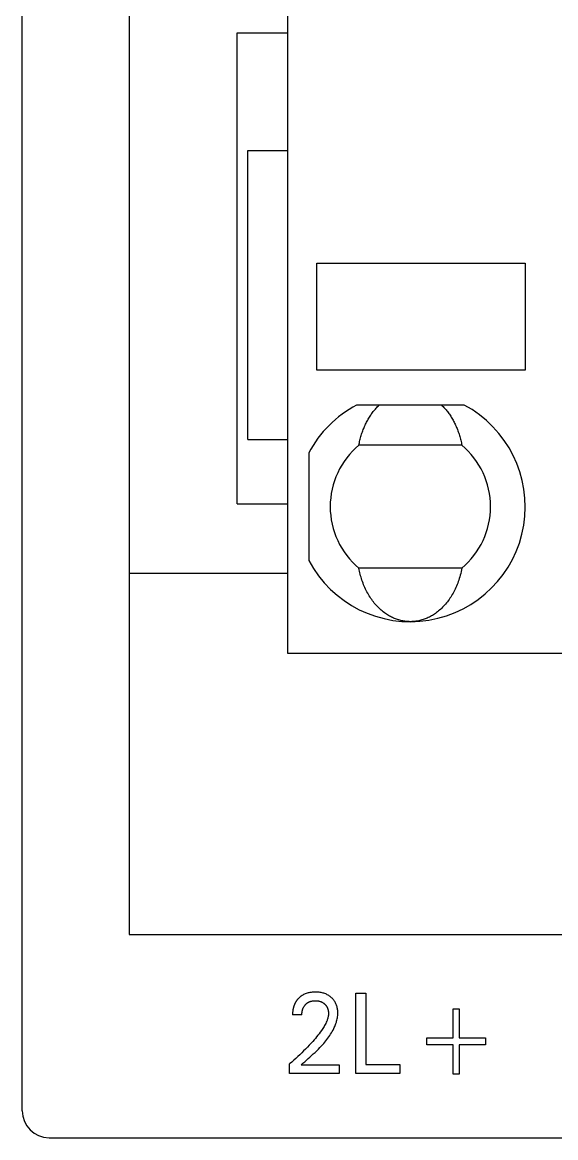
# Model space of a CAD drawing. Extents: x 10 to 622, y -523 to 292.
# Drawn here: x 254.982 to 257.002, y 94.014 to 98.235 of the extents above; entities that cross this region are included whole.
import ezdxf

# ---------------------------------------------------------------- set-up
doc = ezdxf.new("R2010")
doc.units = 0
doc.header["$LTSCALE"] = 5
doc.header["$MEASUREMENT"] = 0
doc.layers.get('0').update_dxf_attribs({"linetype": 'CONTINUOUS'})

msp = doc.modelspace()

# ---------------------------------------------------------------- linework, layer by layer
at = {"color": 7, "linetype": 'Continuous'}
for p, q in [((254.9819, 94.1153), (254.9819, 118.1094)), ((255.9882, 95.8465), (255.9882, 100.3214)), ((255.3868, 100.2505), (255.3868, 94.7835)), ((255.7959, 96.4135), (255.7959, 98.1953)), ((255.7959, 98.1953), (255.9882, 98.1953)), ((255.8364, 96.6564), (255.8364, 97.7498)), ((255.8364, 97.7498), (255.9882, 97.7498)), ((256.0976, 96.9187), (256.0976, 97.3236)), ((256.0976, 97.3236), (256.8872, 97.3236)), ((256.8872, 97.3236), (256.8872, 96.9187)), ((256.8872, 96.9187), (256.0976, 96.9187)), ((256.6556, 96.787), (256.2482, 96.787)), ((256.3039, 96.7519), (256.3064, 96.7554)), ((256.3064, 96.7554), (256.3088, 96.7588)), ((256.3088, 96.7588), (256.3114, 96.7621)), ((256.3114, 96.7621), (256.314, 96.7654)), ((256.314, 96.7654), (256.3167, 96.7686)), ((256.3167, 96.7686), (256.3194, 96.7718)), ((256.3194, 96.7718), (256.3222, 96.775)), ((256.3222, 96.775), (256.325, 96.7781)), ((256.325, 96.7781), (256.3279, 96.7811)), ((256.3279, 96.7811), (256.3308, 96.7841)), ((256.3308, 96.7841), (256.3338, 96.787)), ((256.57, 96.787), (256.573, 96.7841)), ((256.573, 96.7841), (256.5759, 96.7811)), ((256.5759, 96.7811), (256.5788, 96.7781)), ((256.5788, 96.7781), (256.5817, 96.775)), ((256.5817, 96.775), (256.5844, 96.7718)), ((256.5844, 96.7718), (256.5871, 96.7686)), ((256.5871, 96.7686), (256.5898, 96.7654)), ((256.5898, 96.7654), (256.5924, 96.7621)), ((256.5924, 96.7621), (256.595, 96.7588)), ((256.595, 96.7588), (256.5974, 96.7554)), ((256.5974, 96.7554), (256.5999, 96.7519)), ((256.2803, 96.7103), (256.2822, 96.7143)), ((256.2822, 96.7143), (256.2841, 96.7183)), ((256.2841, 96.7183), (256.2861, 96.7222)), ((256.2861, 96.7222), (256.2881, 96.7261)), ((256.2881, 96.7261), (256.2902, 96.7299)), ((256.2902, 96.7299), (256.2924, 96.7337)), ((256.2924, 96.7337), (256.2946, 96.7375)), ((256.2946, 96.7375), (256.2969, 96.7413)), ((256.2969, 96.7413), (256.2992, 96.745)), ((256.2992, 96.745), (256.3016, 96.7485)), ((256.3016, 96.7485), (256.3039, 96.7519)), ((256.5999, 96.7519), (256.6023, 96.7485)), ((256.6023, 96.7485), (256.6046, 96.745)), ((256.6046, 96.745), (256.6069, 96.7413)), ((256.6069, 96.7413), (256.6092, 96.7375)), ((256.6092, 96.7375), (256.6114, 96.7337)), ((256.6114, 96.7337), (256.6136, 96.7299)), ((256.6136, 96.7299), (256.6157, 96.7261)), ((256.6157, 96.7261), (256.6177, 96.7222)), ((256.6177, 96.7222), (256.6197, 96.7183)), ((256.6197, 96.7183), (256.6216, 96.7143)), ((256.6216, 96.7143), (256.6235, 96.7104)), ((256.2644, 96.6673), (256.2658, 96.6719)), ((256.2658, 96.6719), (256.2672, 96.6764)), ((256.2672, 96.6764), (256.2687, 96.6809)), ((256.2687, 96.6809), (256.2702, 96.6853)), ((256.2702, 96.6853), (256.2718, 96.6898)), ((256.2718, 96.6898), (256.2735, 96.6942)), ((256.2735, 96.6942), (256.2751, 96.6983)), ((256.2751, 96.6983), (256.2768, 96.7023)), ((256.2768, 96.7023), (256.2785, 96.7063)), ((256.2785, 96.7063), (256.2803, 96.7103)), ((256.6235, 96.7104), (256.6253, 96.7063)), ((256.6253, 96.7063), (256.627, 96.7023)), ((256.627, 96.7023), (256.6287, 96.6983)), ((256.6287, 96.6983), (256.6303, 96.6942)), ((256.6303, 96.6942), (256.632, 96.6898)), ((256.632, 96.6898), (256.6336, 96.6853)), ((256.6336, 96.6853), (256.6351, 96.6809)), ((256.6351, 96.6809), (256.6366, 96.6764)), ((256.6366, 96.6764), (256.638, 96.6719)), ((256.638, 96.6719), (256.6394, 96.6673)), ((255.8364, 96.6564), (255.9882, 96.6564)), ((256.2569, 96.6352), (256.2578, 96.6398)), ((256.6469, 96.6352), (256.2569, 96.6352)), ((256.2578, 96.6398), (256.2587, 96.6444)), ((256.2587, 96.6444), (256.2597, 96.649)), ((256.2597, 96.649), (256.2608, 96.6536)), ((256.2608, 96.6536), (256.2619, 96.6582)), ((256.2619, 96.6582), (256.2632, 96.6628)), ((256.2632, 96.6628), (256.2644, 96.6673)), ((256.6394, 96.6673), (256.6407, 96.6628)), ((256.6407, 96.6628), (256.6419, 96.6582)), ((256.6419, 96.6582), (256.643, 96.6536)), ((256.643, 96.6536), (256.6441, 96.649)), ((256.6441, 96.649), (256.6451, 96.6444)), ((256.6451, 96.6444), (256.646, 96.6398)), ((256.646, 96.6398), (256.6469, 96.6352)), ((256.0672, 96.6061), (256.0672, 96.1986)), ((255.7959, 96.4135), (255.9882, 96.4135)), ((256.258, 96.1638), (256.2569, 96.1695)), ((256.6469, 96.1695), (256.2569, 96.1695)), ((256.6469, 96.1695), (256.6457, 96.163)), ((255.3868, 96.1502), (255.9882, 96.1502)), ((256.2592, 96.1581), (256.258, 96.1638)), ((256.2605, 96.1524), (256.2592, 96.1581)), ((256.2619, 96.1467), (256.2605, 96.1524)), ((256.2634, 96.1411), (256.2619, 96.1467)), ((256.265, 96.1355), (256.2634, 96.1411)), ((256.2666, 96.1299), (256.265, 96.1355)), ((256.2684, 96.1244), (256.2666, 96.1299)), ((256.2704, 96.1186), (256.2684, 96.1244)), ((256.6354, 96.1245), (256.6334, 96.1187)), ((256.6374, 96.1308), (256.6354, 96.1245)), ((256.6393, 96.1372), (256.6374, 96.1308)), ((256.6411, 96.1436), (256.6393, 96.1372)), ((256.6428, 96.15), (256.6411, 96.1436)), ((256.6443, 96.1565), (256.6428, 96.15)), ((256.6457, 96.163), (256.6443, 96.1565)), ((256.2726, 96.1128), (256.2704, 96.1186)), ((256.2748, 96.1071), (256.2726, 96.1128)), ((256.2771, 96.1015), (256.2748, 96.1071)), ((256.2796, 96.0959), (256.2771, 96.1015)), ((256.2822, 96.0903), (256.2796, 96.0959)), ((256.2849, 96.0848), (256.2822, 96.0903)), ((256.2875, 96.0797), (256.2849, 96.0848)), ((256.2903, 96.0747), (256.2875, 96.0797)), ((256.6164, 96.08), (256.6137, 96.0749)), ((256.619, 96.085), (256.6164, 96.08)), ((256.6217, 96.0905), (256.619, 96.085)), ((256.6243, 96.0961), (256.6217, 96.0905)), ((256.6267, 96.1017), (256.6243, 96.0961)), ((256.6291, 96.1073), (256.6267, 96.1017)), ((256.6313, 96.113), (256.6291, 96.1073)), ((256.6334, 96.1187), (256.6313, 96.113)), ((256.2931, 96.0697), (256.2903, 96.0747)), ((256.2961, 96.0648), (256.2931, 96.0697)), ((256.2991, 96.06), (256.2961, 96.0648)), ((256.3023, 96.0552), (256.2991, 96.06)), ((256.3055, 96.0505), (256.3023, 96.0552)), ((256.3087, 96.0461), (256.3055, 96.0505)), ((256.312, 96.0418), (256.3087, 96.0461)), ((256.3154, 96.0376), (256.312, 96.0418)), ((256.3188, 96.0335), (256.3154, 96.0376)), ((256.5886, 96.0378), (256.5852, 96.0337)), ((256.592, 96.0421), (256.5886, 96.0378)), ((256.5953, 96.0464), (256.592, 96.0421)), ((256.5985, 96.0508), (256.5953, 96.0464)), ((256.6017, 96.0555), (256.5985, 96.0508)), ((256.6049, 96.0602), (256.6017, 96.0555)), ((256.6079, 96.0651), (256.6049, 96.0602)), ((256.6108, 96.07), (256.6079, 96.0651)), ((256.6137, 96.0749), (256.6108, 96.07)), ((256.3224, 96.0294), (256.3188, 96.0335)), ((256.3261, 96.0254), (256.3224, 96.0294)), ((256.3298, 96.0215), (256.3261, 96.0254)), ((256.3335, 96.0179), (256.3298, 96.0215)), ((256.3373, 96.0143), (256.3335, 96.0179)), ((256.3412, 96.0108), (256.3373, 96.0143)), ((256.3452, 96.0075), (256.3412, 96.0108)), ((256.3492, 96.0042), (256.3452, 96.0075)), ((256.3534, 96.001), (256.3492, 96.0042)), ((256.3576, 95.998), (256.3534, 96.001)), ((256.3612, 95.9955), (256.3576, 95.998)), ((256.3649, 95.9931), (256.3612, 95.9955)), ((256.5428, 95.9957), (256.5391, 95.9933)), ((256.5465, 95.9982), (256.5428, 95.9957)), ((256.5507, 96.0012), (256.5465, 95.9982)), ((256.5548, 96.0044), (256.5507, 96.0012)), ((256.5589, 96.0077), (256.5548, 96.0044)), ((256.5628, 96.011), (256.5589, 96.0077)), ((256.5667, 96.0145), (256.5628, 96.011)), ((256.5705, 96.0181), (256.5667, 96.0145)), ((256.5742, 96.0217), (256.5705, 96.0181)), ((256.5779, 96.0256), (256.5742, 96.0217)), ((256.5816, 96.0296), (256.5779, 96.0256)), ((256.5852, 96.0337), (256.5816, 96.0296)), ((256.3687, 95.9908), (256.3649, 95.9931)), ((256.3725, 95.9885), (256.3687, 95.9908)), ((256.3764, 95.9864), (256.3725, 95.9885)), ((256.3803, 95.9844), (256.3764, 95.9864)), ((256.3843, 95.9824), (256.3803, 95.9844)), ((256.3883, 95.9806), (256.3843, 95.9824)), ((256.3921, 95.979), (256.3883, 95.9806)), ((256.396, 95.9774), (256.3921, 95.979)), ((256.3999, 95.976), (256.396, 95.9774)), ((256.4038, 95.9747), (256.3999, 95.976)), ((256.4078, 95.9735), (256.4038, 95.9747)), ((256.4118, 95.9723), (256.4078, 95.9735)), ((256.4159, 95.9713), (256.4118, 95.9723)), ((256.4199, 95.9704), (256.4159, 95.9713)), ((256.4206, 95.9703), (256.4199, 95.9704)), ((256.4216, 95.9701), (256.4206, 95.9703)), ((256.4226, 95.9699), (256.4216, 95.9701)), ((256.4236, 95.9697), (256.4226, 95.9699)), ((256.4246, 95.9695), (256.4236, 95.9697)), ((256.4256, 95.9693), (256.4246, 95.9695)), ((256.4266, 95.9691), (256.4256, 95.9693)), ((256.4276, 95.969), (256.4266, 95.9691)), ((256.4285, 95.9688), (256.4276, 95.969)), ((256.4295, 95.9687), (256.4285, 95.9688)), ((256.4305, 95.9685), (256.4295, 95.9687)), ((256.4315, 95.9684), (256.4305, 95.9685)), ((256.4325, 95.9683), (256.4315, 95.9684)), ((256.4335, 95.9681), (256.4325, 95.9683)), ((256.4345, 95.968), (256.4335, 95.9681)), ((256.4355, 95.9679), (256.4345, 95.968)), ((256.4365, 95.9678), (256.4355, 95.9679)), ((256.4376, 95.9677), (256.4365, 95.9678)), ((256.4386, 95.9676), (256.4376, 95.9677)), ((256.4396, 95.9675), (256.4386, 95.9676)), ((256.4406, 95.9674), (256.4396, 95.9675)), ((256.4417, 95.9673), (256.4406, 95.9674)), ((256.4427, 95.9673), (256.4417, 95.9673)), ((256.4437, 95.9672), (256.4427, 95.9673)), ((256.4447, 95.9672), (256.4437, 95.9672)), ((256.4458, 95.9671), (256.4447, 95.9672)), ((256.4468, 95.9671), (256.4458, 95.9671)), ((256.4478, 95.9671), (256.4468, 95.9671)), ((256.4488, 95.967), (256.4478, 95.9671)), ((256.4499, 95.967), (256.4488, 95.967)), ((256.4509, 95.967), (256.4499, 95.967)), ((256.4519, 95.967), (256.4509, 95.967)), ((256.4532, 95.967), (256.4519, 95.967)), ((256.4545, 95.967), (256.4532, 95.967)), ((256.4558, 95.967), (256.4545, 95.967)), ((256.4572, 95.9671), (256.4558, 95.967)), ((256.4585, 95.9671), (256.4572, 95.9671)), ((256.4598, 95.9672), (256.4585, 95.9671)), ((256.4611, 95.9673), (256.4598, 95.9672)), ((256.4624, 95.9674), (256.4611, 95.9673)), ((256.4637, 95.9675), (256.4624, 95.9674)), ((256.465, 95.9676), (256.4637, 95.9675)), ((256.4663, 95.9677), (256.465, 95.9676)), ((256.4676, 95.9678), (256.4663, 95.9677)), ((256.469, 95.968), (256.4676, 95.9678)), ((256.4703, 95.9681), (256.469, 95.968)), ((256.4716, 95.9683), (256.4703, 95.9681)), ((256.4729, 95.9685), (256.4716, 95.9683)), ((256.4742, 95.9687), (256.4729, 95.9685)), ((256.4755, 95.9689), (256.4742, 95.9687)), ((256.4768, 95.9691), (256.4755, 95.9689)), ((256.4781, 95.9693), (256.4768, 95.9691)), ((256.4794, 95.9695), (256.4781, 95.9693)), ((256.4835, 95.9703), (256.4794, 95.9695)), ((256.4877, 95.9713), (256.4835, 95.9703)), ((256.4918, 95.9723), (256.4877, 95.9713)), ((256.4959, 95.9734), (256.4918, 95.9723)), ((256.5, 95.9747), (256.4959, 95.9734)), ((256.504, 95.9761), (256.5, 95.9747)), ((256.508, 95.9775), (256.504, 95.9761)), ((256.5119, 95.9791), (256.508, 95.9775)), ((256.5159, 95.9807), (256.5119, 95.9791)), ((256.5199, 95.9826), (256.5159, 95.9807)), ((256.5238, 95.9845), (256.5199, 95.9826)), ((256.5277, 95.9866), (256.5238, 95.9845)), ((256.5316, 95.9887), (256.5277, 95.9866)), ((256.5354, 95.9909), (256.5316, 95.9887)), ((256.5391, 95.9933), (256.5354, 95.9909)), ((258.0252, 95.8465), (255.9882, 95.8465)), ((255.3868, 94.7835), (258.6266, 94.7835)), ((256.0574, 94.5598), (256.054, 94.5586)), ((256.0608, 94.561), (256.0574, 94.5598)), ((256.0643, 94.562), (256.0608, 94.561)), ((256.0678, 94.5628), (256.0643, 94.562)), ((256.0717, 94.5636), (256.0678, 94.5628)), ((256.0756, 94.5642), (256.0717, 94.5636)), ((256.0795, 94.5647), (256.0756, 94.5642)), ((256.0834, 94.565), (256.0795, 94.5647)), ((256.0874, 94.5652), (256.0834, 94.565)), ((256.0914, 94.5653), (256.0874, 94.5652)), ((256.0952, 94.5652), (256.0914, 94.5653)), ((256.0991, 94.5651), (256.0952, 94.5652)), ((256.1029, 94.5648), (256.0991, 94.5651)), ((256.1067, 94.5644), (256.1029, 94.5648)), ((256.1106, 94.5638), (256.1067, 94.5644)), ((256.1144, 94.5631), (256.1106, 94.5638)), ((256.1178, 94.5624), (256.1144, 94.5631)), ((256.1212, 94.5615), (256.1178, 94.5624)), ((256.1245, 94.5605), (256.1212, 94.5615)), ((256.1279, 94.5594), (256.1245, 94.5605)), ((256.2452, 94.257), (256.2452, 94.5608)), ((256.2452, 94.5608), (256.2826, 94.5608)), ((256.2826, 94.5608), (256.2826, 94.2915)), ((256.0131, 94.5189), (256.0125, 94.5175)), ((256.0137, 94.5203), (256.0131, 94.5189)), ((256.0144, 94.5217), (256.0137, 94.5203)), ((256.0151, 94.5231), (256.0144, 94.5217)), ((256.0158, 94.5245), (256.0151, 94.5231)), ((256.0166, 94.5258), (256.0158, 94.5245)), ((256.0173, 94.5271), (256.0166, 94.5258)), ((256.0181, 94.5284), (256.0173, 94.5271)), ((256.0189, 94.5296), (256.0181, 94.5284)), ((256.0197, 94.5309), (256.0189, 94.5296)), ((256.0205, 94.5321), (256.0197, 94.5309)), ((256.0214, 94.5333), (256.0205, 94.5321)), ((256.0223, 94.5345), (256.0214, 94.5333)), ((256.0232, 94.5357), (256.0223, 94.5345)), ((256.0242, 94.5368), (256.0232, 94.5357)), ((256.0252, 94.5379), (256.0242, 94.5368)), ((256.0262, 94.5391), (256.0252, 94.5379)), ((256.0272, 94.5402), (256.0262, 94.5391)), ((256.0282, 94.5412), (256.0272, 94.5402)), ((256.0293, 94.5423), (256.0282, 94.5412)), ((256.0303, 94.5433), (256.0293, 94.5423)), ((256.0319, 94.5448), (256.0303, 94.5433)), ((256.0335, 94.5461), (256.0319, 94.5448)), ((256.0361, 94.5483), (256.0335, 94.5461)), ((256.0388, 94.5503), (256.0361, 94.5483)), ((256.0416, 94.5521), (256.0388, 94.5503)), ((256.0445, 94.5539), (256.0416, 94.5521)), ((256.0474, 94.5555), (256.0445, 94.5539)), ((256.0507, 94.5571), (256.0474, 94.5555)), ((256.054, 94.5586), (256.0507, 94.5571)), ((256.0538, 94.5171), (256.0548, 94.5181)), ((256.0548, 94.5181), (256.0559, 94.5192)), ((256.0559, 94.5192), (256.0569, 94.5202)), ((256.0569, 94.5202), (256.058, 94.5211)), ((256.058, 94.5211), (256.0591, 94.5221)), ((256.0591, 94.5221), (256.0602, 94.523)), ((256.0602, 94.523), (256.0614, 94.5238)), ((256.0614, 94.5238), (256.0626, 94.5246)), ((256.0626, 94.5246), (256.0638, 94.5254)), ((256.0638, 94.5254), (256.065, 94.5262)), ((256.065, 94.5262), (256.0663, 94.5269)), ((256.0663, 94.5269), (256.0676, 94.5275)), ((256.0676, 94.5275), (256.0689, 94.5281)), ((256.0689, 94.5281), (256.0703, 94.5287)), ((256.0703, 94.5287), (256.0716, 94.5292)), ((256.0716, 94.5292), (256.073, 94.5297)), ((256.073, 94.5297), (256.0744, 94.5302)), ((256.0744, 94.5302), (256.0758, 94.5306)), ((256.0758, 94.5306), (256.0772, 94.531)), ((256.0772, 94.531), (256.079, 94.5314)), ((256.079, 94.5314), (256.0807, 94.5317)), ((256.0807, 94.5317), (256.0825, 94.532)), ((256.0825, 94.532), (256.0842, 94.5322)), ((256.0842, 94.5322), (256.086, 94.5323)), ((256.086, 94.5323), (256.0878, 94.5325)), ((256.0878, 94.5325), (256.0896, 94.5325)), ((256.0896, 94.5325), (256.0914, 94.5326)), ((256.0914, 94.5326), (256.0931, 94.5325)), ((256.0931, 94.5325), (256.0948, 94.5325)), ((256.0948, 94.5325), (256.0966, 94.5324)), ((256.0966, 94.5324), (256.0983, 94.5322)), ((256.0983, 94.5322), (256.1, 94.5321)), ((256.1, 94.5321), (256.1017, 94.5318)), ((256.1017, 94.5318), (256.1034, 94.5315)), ((256.1034, 94.5315), (256.1051, 94.5312)), ((256.1051, 94.5312), (256.1067, 94.5308)), ((256.1067, 94.5308), (256.1082, 94.5305)), ((256.1082, 94.5305), (256.1097, 94.53)), ((256.1097, 94.53), (256.1112, 94.5295)), ((256.1112, 94.5295), (256.1127, 94.529)), ((256.1127, 94.529), (256.1141, 94.5284)), ((256.1141, 94.5284), (256.1156, 94.5278)), ((256.1156, 94.5278), (256.117, 94.5271)), ((256.117, 94.5271), (256.1184, 94.5264)), ((256.1184, 94.5264), (256.1197, 94.5257)), ((256.1197, 94.5257), (256.121, 94.5249)), ((256.121, 94.5249), (256.1222, 94.524)), ((256.1222, 94.524), (256.1235, 94.5232)), ((256.1235, 94.5232), (256.1247, 94.5222)), ((256.1247, 94.5222), (256.1259, 94.5213)), ((256.1259, 94.5213), (256.127, 94.5203)), ((256.127, 94.5203), (256.1281, 94.5193)), ((256.1311, 94.5581), (256.1279, 94.5594)), ((256.1281, 94.5193), (256.1291, 94.5183)), ((256.1291, 94.5183), (256.1301, 94.5172)), ((256.1343, 94.5567), (256.1311, 94.5581)), ((256.1373, 94.5552), (256.1343, 94.5567)), ((256.1402, 94.5536), (256.1373, 94.5552)), ((256.1431, 94.5518), (256.1402, 94.5536)), ((256.1459, 94.55), (256.1431, 94.5518)), ((256.1486, 94.548), (256.1459, 94.55)), ((256.1512, 94.5459), (256.1486, 94.548)), ((256.1536, 94.5438), (256.1512, 94.5459)), ((256.1558, 94.5417), (256.1536, 94.5438)), ((256.158, 94.5394), (256.1558, 94.5417)), ((256.1601, 94.5371), (256.158, 94.5394)), ((256.1621, 94.5347), (256.1601, 94.5371)), ((256.1639, 94.5321), (256.1621, 94.5347)), ((256.1656, 94.5295), (256.1639, 94.5321)), ((256.1673, 94.5268), (256.1656, 94.5295)), ((256.1687, 94.524), (256.1673, 94.5268)), ((256.1701, 94.5212), (256.1687, 94.524)), ((256.1713, 94.5182), (256.1701, 94.5212)), ((256.1724, 94.5153), (256.1713, 94.5182)), ((256.0056, 94.4824), (256.0055, 94.4806)), ((256.0055, 94.4806), (256.0055, 94.4787)), ((256.041, 94.4787), (256.0055, 94.4787)), ((256.0057, 94.486), (256.0056, 94.4842)), ((256.0056, 94.4842), (256.0056, 94.4824)), ((256.0058, 94.4879), (256.0057, 94.486)), ((256.006, 94.4897), (256.0058, 94.4879)), ((256.0061, 94.4916), (256.006, 94.4897)), ((256.0064, 94.4934), (256.0061, 94.4916)), ((256.0066, 94.4952), (256.0064, 94.4934)), ((256.0069, 94.497), (256.0066, 94.4952)), ((256.0072, 94.4989), (256.0069, 94.497)), ((256.0075, 94.5007), (256.0072, 94.4989)), ((256.0079, 94.5025), (256.0075, 94.5007)), ((256.0083, 94.5043), (256.0079, 94.5025)), ((256.0087, 94.5058), (256.0083, 94.5043)), ((256.009, 94.5073), (256.0087, 94.5058)), ((256.0095, 94.5088), (256.009, 94.5073)), ((256.0099, 94.5103), (256.0095, 94.5088)), ((256.0104, 94.5117), (256.0099, 94.5103)), ((256.0109, 94.5132), (256.0104, 94.5117)), ((256.0114, 94.5146), (256.0109, 94.5132)), ((256.0119, 94.5161), (256.0114, 94.5146)), ((256.0125, 94.5175), (256.0119, 94.5161)), ((256.041, 94.4807), (256.0411, 94.4826)), ((256.041, 94.4787), (256.041, 94.4807)), ((256.0411, 94.4826), (256.0412, 94.4846)), ((256.0412, 94.4846), (256.0413, 94.4865)), ((256.0413, 94.4865), (256.0415, 94.4884)), ((256.0415, 94.4884), (256.0418, 94.4904)), ((256.0418, 94.4904), (256.0421, 94.4923)), ((256.0421, 94.4923), (256.0425, 94.4942)), ((256.0425, 94.4942), (256.0429, 94.4959)), ((256.0429, 94.4959), (256.0434, 94.4976)), ((256.0434, 94.4976), (256.0439, 94.4993)), ((256.0439, 94.4993), (256.0444, 94.5009)), ((256.0444, 94.5009), (256.045, 94.5026)), ((256.045, 94.5026), (256.0457, 94.5042)), ((256.0457, 94.5042), (256.0464, 94.5058)), ((256.0464, 94.5058), (256.0471, 94.5074)), ((256.0471, 94.5074), (256.0478, 94.5087)), ((256.0478, 94.5087), (256.0486, 94.5099)), ((256.0486, 94.5099), (256.0494, 94.5112)), ((256.0494, 94.5112), (256.0502, 94.5124)), ((256.0502, 94.5124), (256.051, 94.5136)), ((256.051, 94.5136), (256.0519, 94.5148)), ((256.0519, 94.5148), (256.0529, 94.5159)), ((256.0529, 94.5159), (256.0538, 94.5171)), ((256.1301, 94.5172), (256.131, 94.5162)), ((256.131, 94.5162), (256.1319, 94.5151)), ((256.1319, 94.5151), (256.1328, 94.5139)), ((256.1328, 94.5139), (256.1336, 94.5127)), ((256.1336, 94.5127), (256.1344, 94.5115)), ((256.1344, 94.5115), (256.1352, 94.5103)), ((256.1352, 94.5103), (256.1359, 94.509)), ((256.1359, 94.509), (256.1366, 94.5077)), ((256.1366, 94.5077), (256.1372, 94.5064)), ((256.1372, 94.5064), (256.1378, 94.505)), ((256.1378, 94.505), (256.1383, 94.5036)), ((256.1383, 94.5036), (256.1388, 94.5022)), ((256.1388, 94.5022), (256.1393, 94.5008)), ((256.1393, 94.5008), (256.1397, 94.4993)), ((256.1397, 94.4993), (256.1401, 94.4979)), ((256.1401, 94.4979), (256.1405, 94.4963)), ((256.1405, 94.4963), (256.1408, 94.4946)), ((256.1408, 94.4946), (256.1411, 94.493)), ((256.1413, 94.4773), (256.1409, 94.4744)), ((256.1411, 94.493), (256.1413, 94.4914)), ((256.1413, 94.4914), (256.1415, 94.4897)), ((256.1416, 94.4802), (256.1413, 94.4773)), ((256.1415, 94.4897), (256.1416, 94.488)), ((256.1416, 94.488), (256.1417, 94.4864)), ((256.1417, 94.4831), (256.1416, 94.4802)), ((256.1417, 94.4864), (256.1417, 94.4847)), ((256.1417, 94.4847), (256.1417, 94.4831)), ((256.1734, 94.5122), (256.1724, 94.5153)), ((256.1743, 94.5092), (256.1734, 94.5122)), ((256.1751, 94.5057), (256.1743, 94.5092)), ((256.1758, 94.5023), (256.1751, 94.5057)), ((256.1763, 94.4988), (256.1758, 94.5023)), ((256.1762, 94.4719), (256.1767, 94.4762)), ((256.1767, 94.4953), (256.1763, 94.4988)), ((256.177, 94.4918), (256.1767, 94.4953)), ((256.1767, 94.4762), (256.177, 94.4805)), ((256.1772, 94.4883), (256.177, 94.4918)), ((256.177, 94.4805), (256.1772, 94.4848)), ((256.1772, 94.4848), (256.1772, 94.4883)), ((256.614, 94.3914), (256.614, 94.5018)), ((256.614, 94.5018), (256.6373, 94.5018)), ((256.6373, 94.5018), (256.6373, 94.3914)), ((256.125, 94.435), (256.1226, 94.4312)), ((256.1272, 94.4388), (256.125, 94.435)), ((256.1294, 94.4427), (256.1272, 94.4388)), ((256.1314, 94.4467), (256.1294, 94.4427)), ((256.1333, 94.4508), (256.1314, 94.4467)), ((256.1351, 94.4549), (256.1333, 94.4508)), ((256.1362, 94.4576), (256.1351, 94.4549)), ((256.1372, 94.4603), (256.1362, 94.4576)), ((256.1381, 94.4631), (256.1372, 94.4603)), ((256.139, 94.4659), (256.1381, 94.4631)), ((256.1397, 94.4687), (256.139, 94.4659)), ((256.1404, 94.4716), (256.1397, 94.4687)), ((256.1409, 94.4744), (256.1404, 94.4716)), ((256.1637, 94.4307), (256.1654, 94.4347)), ((256.1654, 94.4347), (256.1671, 94.4387)), ((256.1671, 94.4387), (256.1687, 94.4427)), ((256.1687, 94.4427), (256.1701, 94.4468)), ((256.1701, 94.4468), (256.1715, 94.4509)), ((256.1715, 94.4509), (256.1727, 94.4551)), ((256.1727, 94.4551), (256.1738, 94.4593)), ((256.1738, 94.4593), (256.1748, 94.4635)), ((256.1748, 94.4635), (256.1756, 94.4677)), ((256.1756, 94.4677), (256.1762, 94.4719)), ((256.0968, 94.3958), (256.092, 94.3899)), ((256.1016, 94.4017), (256.0968, 94.3958)), ((256.1062, 94.4077), (256.1016, 94.4017)), ((256.1108, 94.4138), (256.1062, 94.4077)), ((256.1152, 94.42), (256.1108, 94.4138)), ((256.1177, 94.4237), (256.1152, 94.42)), ((256.1202, 94.4274), (256.1177, 94.4237)), ((256.1226, 94.4312), (256.1202, 94.4274)), ((256.1394, 94.3902), (256.143, 94.3952)), ((256.143, 94.3952), (256.1464, 94.4002)), ((256.1464, 94.4002), (256.1498, 94.4053)), ((256.1498, 94.4053), (256.153, 94.4106)), ((256.153, 94.4106), (256.1561, 94.4159)), ((256.1561, 94.4159), (256.159, 94.4213)), ((256.159, 94.4213), (256.1618, 94.4268)), ((256.1618, 94.4268), (256.1637, 94.4307)), ((256.5146, 94.3655), (256.5146, 94.3914)), ((256.5146, 94.3914), (256.614, 94.3914)), ((256.6373, 94.3914), (256.7367, 94.3914)), ((256.7367, 94.3914), (256.7367, 94.3655)), ((256.0549, 94.3494), (256.0477, 94.3422)), ((256.0618, 94.3565), (256.0549, 94.3494)), ((256.0687, 94.3637), (256.0618, 94.3565)), ((256.0754, 94.371), (256.0687, 94.3637)), ((256.0821, 94.3784), (256.0754, 94.371)), ((256.0871, 94.3842), (256.0821, 94.3784)), ((256.092, 94.3899), (256.0871, 94.3842)), ((256.0971, 94.3431), (256.1034, 94.3492)), ((256.1034, 94.3492), (256.1096, 94.3555)), ((256.1096, 94.3555), (256.1157, 94.3619)), ((256.1157, 94.3619), (256.1199, 94.3665)), ((256.1199, 94.3665), (256.1239, 94.3711)), ((256.1239, 94.3711), (256.1279, 94.3758)), ((256.1279, 94.3758), (256.1319, 94.3805)), ((256.1319, 94.3805), (256.1357, 94.3853)), ((256.1357, 94.3853), (256.1394, 94.3902)), ((256.614, 94.3655), (256.5146, 94.3655)), ((256.614, 94.2551), (256.614, 94.3655)), ((256.6373, 94.3655), (256.6373, 94.2551)), ((256.7367, 94.3655), (256.6373, 94.3655)), ((256.0101, 94.307), (256.0023, 94.3002)), ((256.0179, 94.314), (256.0101, 94.307)), ((256.0257, 94.321), (256.0179, 94.314)), ((256.0331, 94.328), (256.0257, 94.321)), ((256.0405, 94.335), (256.0331, 94.328)), ((256.0477, 94.3422), (256.0405, 94.335)), ((256.0517, 94.3017), (256.0581, 94.3074)), ((256.0581, 94.3074), (256.0647, 94.3132)), ((256.0647, 94.3132), (256.0712, 94.3191)), ((256.0712, 94.3191), (256.0777, 94.325)), ((256.0777, 94.325), (256.0842, 94.3309)), ((256.0842, 94.3309), (256.0907, 94.3369)), ((256.0907, 94.3369), (256.0971, 94.3431)), ((256.0023, 94.3002), (255.9943, 94.2934)), ((255.9943, 94.257), (255.9943, 94.2934)), ((256.0389, 94.2902), (256.0452, 94.2959)), ((256.0389, 94.2902), (256.1828, 94.2902)), ((256.0452, 94.2959), (256.0517, 94.3017)), ((256.1828, 94.2902), (256.1828, 94.257)), ((256.2826, 94.2915), (256.4116, 94.2915)), ((256.4116, 94.2915), (256.4116, 94.257)), ((256.1828, 94.257), (255.9943, 94.257)), ((256.4116, 94.257), (256.2452, 94.257)), ((256.6373, 94.2551), (256.614, 94.2551)), ((255.0831, 94.0141), (263.9923, 94.0141))]:
    msp.add_line(p, q, dxfattribs=at)
for centre, radius, start, end in [((256.4519, 96.4023), 0.4353, 117.9055, 152.0945), ((256.4519, 96.4023), 0.4353, 207.9055, 62.0945), ((256.4519, 96.4023), 0.3037, 129.9445, 230.0555), ((256.4519, 96.4023), 0.3037, 309.9445, 50.0555), ((255.0831, 94.1153), 0.1012, 180, 270)]:
    msp.add_arc(centre, radius, start, end, dxfattribs=at)

doc.saveas('drawing.dxf')
